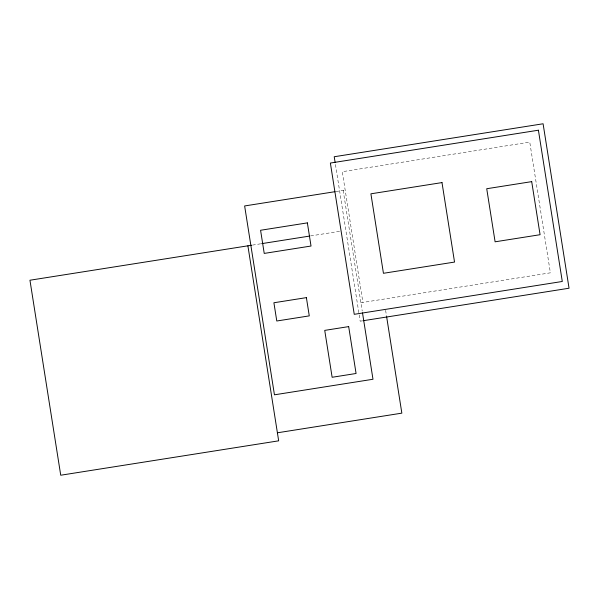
<?xml version="1.0" encoding="UTF-8"?>
<svg xmlns="http://www.w3.org/2000/svg" width="599" height="599" viewBox="0 0 599 599"><rect width="100%" height="100%" fill="white"/><g stroke="black" fill="none" stroke-linecap="round" stroke-linejoin="round"><path stroke-width="0.45" stroke-dasharray="3 2.25" d="M335.807 191.56L345.174 190.085M252.471 245.103L261.733 243.636M310.641 235.916L340.187 231.251M360.905 302.735L550.384 272.822L529.756 142.113L342.276 171.703L362.904 302.42M362.021 320.907L360.179 321.199L335.238 163.213M385.614 310.312L386.542 316.167M343.175 190.4L362.215 311.031"/><path stroke-width="0.9" d="M335.028 191.687L244.632 205.951L274.447 394.816L372.99 379.264L362.507 312.873M251.58 245.238L29.95 280.227L60.731 475.224L278.67 440.827L247.889 245.822M261.733 243.636L309.728 236.058M362.919 320.764L569.05 288.224L543.091 123.776L334.22 156.743L335.096 162.299M277.397 432.792L401.847 413.145L386.632 316.736M538.411 130.208L330.371 163.048L354.249 314.318L562.289 281.478L538.411 130.208M441.995 182.59L370.901 193.814L383.442 273.294L454.536 262.07L441.995 182.59M531.702 181.632L486.725 188.73L495.103 241.809L540.081 234.711L531.702 181.632M307.369 222.88L260.572 230.263L264.226 253.414L311.023 246.032L307.369 222.88M306.389 297.628L273.9 302.757L276.783 321.004L309.271 315.875L306.389 297.628M348.678 326.605L324.733 330.386L332.131 377.273L356.076 373.491L348.678 326.605"/></g></svg>
